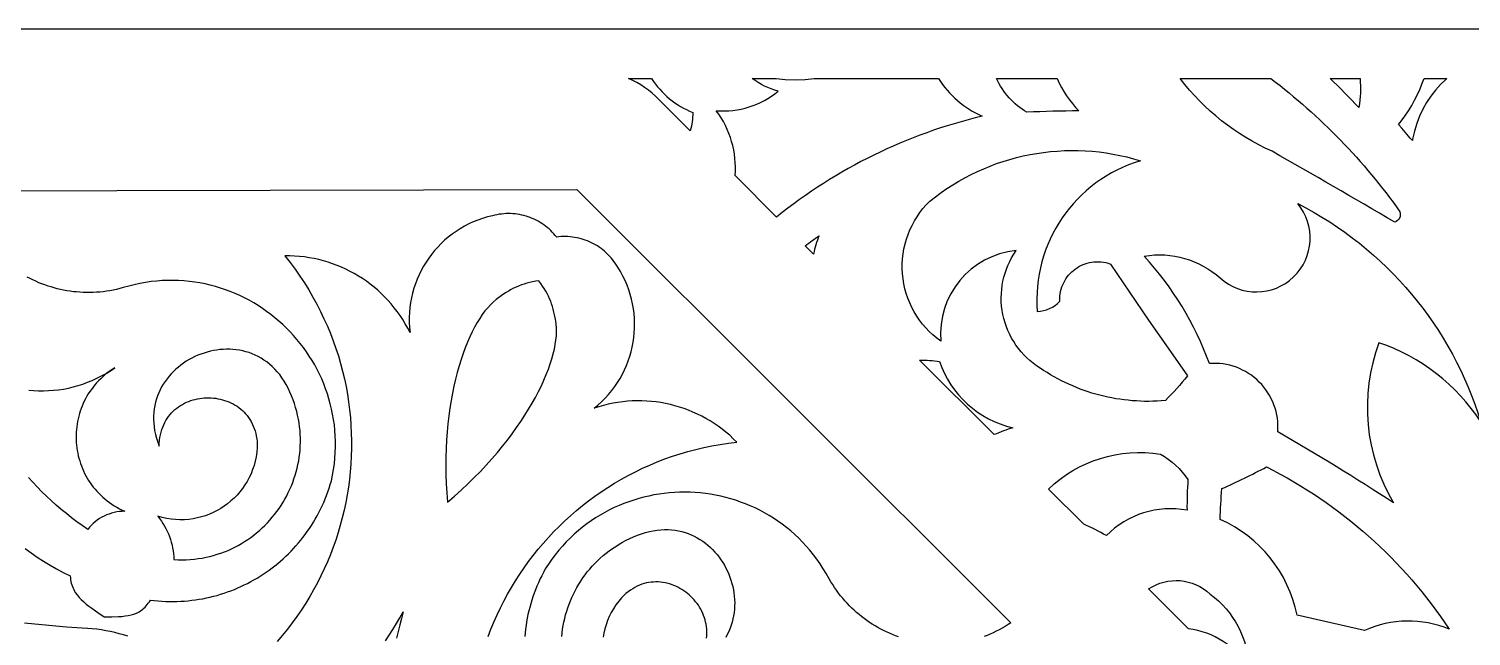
# Model space of a CAD drawing. Extents: x -570 to 570, y -425 to 425.
# Drawn here: x 0 to 150.4, y 92.1 to 155.4 of the extents above; entities that cross this region are included whole.
import ezdxf

# ---------------------------------------------------------------- set-up
doc = ezdxf.new("R2010")
doc.units = 0
doc.layers.add('LAYER_1', color=18, linetype='CONTINUOUS')
doc.layers.add('LAYER_2', color=4, linetype='CONTINUOUS')

msp = doc.modelspace()

# ---------------------------------------------------------------- linework, layer by layer
at = {"layer": 'LAYER_1'}
for points in [[(69.23, 146.72, -0.070199), (68.98, 144.8), (65.7, 148.08), (65.35, 148.42), (64.99, 148.73), (64.61, 149.03), (64.22, 149.31), (63.81, 149.58), (63.4, 149.82), (62.97, 150.05), (62.54, 150.25), (64.93, 150.25, 0.155637)], [(77.93, 150.25), (78.86, 150.14), (79.91, 150.1), (80.97, 150.14), (81.9, 150.25), (94.85, 150.25, 0.143754), (99.41, 146.32, 0.112135), (77.98, 135.8), (73.66, 140.12, 0.182651), (71.69, 146.89, 0.190741), (78.15, 148.92, -0.090508), (75.43, 150.25)], [(109.51, 146.87, 0.013484), (104.08, 146.73, -0.154384), (100.92, 150.25), (107.24, 150.25, 0.092462)], [(142.99, 136.36, -0.4), (142.44, 135.26, 0.004418), (129.65, 142.66, -0.124996), (120.06, 150.25), (129.52, 150.25, -0.076399)], [(138.69, 147.24, 0.009992), (135.71, 150.25), (138.82, 150.25, -0.070808)], [(93.95, 137.46, -0.250469), (115.92, 141.68, 0.353746), (105.17, 125.94, 0.182927), (107.52, 127.02), (107.52, 127.28), (107.53, 127.54), (107.56, 127.79), (107.6, 128.03), (107.66, 128.27), (107.73, 128.51), (107.82, 128.73), (107.92, 128.95), (108.03, 129.16), (108.15, 129.36), (108.29, 129.56), (108.43, 129.74), (108.59, 129.92), (108.76, 130.08), (108.93, 130.24), (109.12, 130.38), (109.31, 130.52), (109.51, 130.64), (109.72, 130.75), (109.94, 130.85), (110.16, 130.93), (110.38, 131), (110.61, 131.06), (110.85, 131.1), (111.08, 131.13), (111.33, 131.15), (111.57, 131.15), (111.81, 131.13), (112.06, 131.1), (112.31, 131.05), (112.56, 130.98), (112.81, 130.9), (114.78, 127.97), (116.78, 125.05), (118.8, 122.14), (120.84, 119.25, -0.029744), (118.52, 116.67), (118.09, 116.63), (117.66, 116.6), (117.22, 116.59), (116.79, 116.58), (116.36, 116.58), (115.93, 116.6), (115.5, 116.62), (115.07, 116.65), (114.64, 116.69), (114.22, 116.74), (113.79, 116.8), (113.37, 116.86), (112.95, 116.94), (112.53, 117.02), (112.11, 117.12), (111.7, 117.22), (111.28, 117.33), (110.87, 117.45), (110.46, 117.58), (110.06, 117.72), (109.65, 117.87), (109.25, 118.02), (108.86, 118.19), (108.47, 118.36), (108.08, 118.54), (107.69, 118.73), (107.31, 118.93), (106.93, 119.14), (106.55, 119.36), (106.18, 119.58), (105.82, 119.81), (105.46, 120.05, -0.429437), (102.96, 132.3, 0.410285), (95.1, 122.85, -0.467604)], [(132.33, 137.21, -0.203895), (151.41, 114.45, 0.168305), (140.79, 122.7, 0.226899), (142.33, 105.99, 0.01483), (130.25, 113.39, 0.458333), (123.11, 120.53, 0.097316), (116.32, 131.73, -0.229894), (124.22, 129.45, 0.930701)], [(82.42, 133.86, 0.048328), (81.83, 131.95), (80.97, 132.81, -0.016088)], [(92.89, 120.89, -0.037433), (94.97, 120.75, 0.260176), (102.61, 113.83, 0.023184), (100.67, 113.11)], [(106.34, 107.44, -0.236532), (118, 111.07, -0.115727), (120.88, 108.43, 0.020178), (120.78, 105.22, 0.250344), (112.37, 102.58, 0.029476), (110.01, 103.77)], [(129.07, 109.74, -0.131494), (148.12, 92.81, 0.210762), (139.3, 92.67), (132.26, 94.29, 0.242101), (124.24, 104.27, -0.014201), (124.42, 107.48, 0.015613)], [(116.77, 97.02, -0.350822), (123.19, 96.49, -0.231059), (127.24, 88.76, 0.23181), (120.93, 92.85)]]:
    msp.add_lwpolyline(points, format="xyb", close=True, dxfattribs=at)
for points in [[(147.86, 150.25), (147.76, 150.16), (147.21, 149.62), (146.69, 149.04), (146.21, 148.42), (145.77, 147.76), (145.38, 147.06), (145.03, 146.33), (144.74, 145.56), (144.49, 144.76), (144.31, 143.94), (144.28, 143.78), (144.05, 144.04), (143.17, 145.07), (142.85, 145.47), (143.12, 145.8), (143.51, 146.33), (143.87, 146.88), (144.21, 147.43), (144.52, 148), (144.81, 148.57), (145.08, 149.16), (145.32, 149.76), (145.5, 150.25)], [(43.66, 106.07), (44.4, 106.7), (45.11, 107.34), (45.79, 107.98), (46.45, 108.63), (47.09, 109.28), (47.7, 109.93), (48.29, 110.59), (48.86, 111.24), (49.4, 111.9), (49.91, 112.55), (50.4, 113.2), (50.87, 113.85), (51.31, 114.49), (51.73, 115.13), (52.12, 115.76), (52.49, 116.39), (52.84, 117), (53.15, 117.61), (53.45, 118.21), (53.72, 118.8), (53.96, 119.37), (54.18, 119.93), (54.37, 120.48), (54.54, 121.01), (54.69, 121.53), (54.81, 122.03), (54.9, 122.51), (54.97, 122.97), (55.01, 123.42), (55.03, 123.84), (55.02, 124.24), (54.99, 124.62), (54.94, 124.95), (54.89, 125.28), (54.83, 125.59), (54.76, 125.89), (54.69, 126.18), (54.61, 126.47), (54.52, 126.75), (54.42, 127.02), (54.31, 127.29), (54.19, 127.55), (54.05, 127.82), (53.91, 128.08), (53.75, 128.35), (53.58, 128.61), (53.39, 128.88), (53.19, 129.15), (52.86, 129.1), (52.54, 129.04), (52.23, 128.97), (51.93, 128.9), (51.64, 128.81), (51.36, 128.72), (51.08, 128.61), (50.82, 128.5), (50.55, 128.37), (50.29, 128.24), (50.03, 128.09), (49.77, 127.94), (49.51, 127.77), (49.25, 127.59), (48.72, 127.19), (48.43, 126.94), (48.14, 126.66), (47.85, 126.35), (47.57, 126.01), (47.29, 125.63), (47.02, 125.22), (46.75, 124.79), (46.49, 124.32), (46.23, 123.82), (45.98, 123.3), (45.74, 122.75), (45.51, 122.17), (45.29, 121.56), (45.07, 120.93), (44.87, 120.28), (44.68, 119.6), (44.5, 118.9), (44.33, 118.17), (44.18, 117.43), (44.04, 116.66), (43.91, 115.87), (43.8, 115.07), (43.71, 114.24), (43.63, 113.4), (43.57, 112.53), (43.52, 111.65), (43.5, 110.76), (43.49, 109.85), (43.5, 108.92), (43.53, 107.98), (43.59, 107.03)], [(23.82, 111.77), (23.78, 111.29), (23.71, 110.81), (23.61, 110.35), (23.49, 109.9), (23.34, 109.47), (23.17, 109.04), (22.98, 108.63), (22.77, 108.24), (22.53, 107.86), (22.28, 107.49), (22, 107.14), (21.71, 106.81), (21.4, 106.49), (21.08, 106.19), (20.73, 105.91), (20.38, 105.65), (20.01, 105.41), (19.63, 105.19), (19.23, 104.99), (18.83, 104.82), (18.41, 104.66), (17.99, 104.53), (17.56, 104.42), (17.12, 104.33), (16.67, 104.27), (16.22, 104.24), (15.76, 104.23), (15.3, 104.25), (14.84, 104.29), (14.38, 104.36), (13.91, 104.46), (13.44, 104.6), (13.64, 104.35), (13.82, 104.1), (13.99, 103.85), (14.14, 103.58), (14.29, 103.31), (14.43, 103.04), (14.55, 102.76), (14.66, 102.48), (14.76, 102.19), (14.85, 101.9), (14.93, 101.6), (14.99, 101.3), (15.05, 101), (15.09, 100.69), (15.11, 100.39), (15.13, 100.08), (15.56, 100.06), (15.99, 100.06), (16.42, 100.07), (16.84, 100.09), (17.26, 100.13), (17.67, 100.18), (18.08, 100.24), (18.48, 100.32), (18.87, 100.41), (19.26, 100.51), (19.65, 100.63), (20.03, 100.76), (20.4, 100.89), (20.77, 101.04), (21.13, 101.21), (21.48, 101.38), (21.83, 101.56), (22.17, 101.75), (22.5, 101.96), (22.82, 102.17), (23.14, 102.39), (23.45, 102.63), (23.75, 102.87), (24.05, 103.12), (24.33, 103.38), (24.61, 103.65), (24.88, 103.92), (25.14, 104.2), (25.39, 104.5), (25.63, 104.79), (25.87, 105.1), (26.09, 105.41), (26.31, 105.73), (26.51, 106.06), (26.7, 106.39), (26.89, 106.73), (27.06, 107.07), (27.23, 107.42), (27.38, 107.78), (27.52, 108.13), (27.65, 108.5), (27.77, 108.87), (27.88, 109.24), (27.98, 109.61), (28.06, 109.99), (28.14, 110.38), (28.2, 110.76), (28.25, 111.15), (28.28, 111.54), (28.31, 111.93), (28.32, 112.33), (28.32, 112.73), (28.31, 113.13), (28.28, 113.53), (28.24, 113.93), (28.18, 114.33), (28.11, 114.74), (28.03, 115.14), (27.93, 115.54), (27.82, 115.95), (27.7, 116.35), (27.56, 116.75), (27.4, 117.15), (27.23, 117.55), (27.04, 117.96), (26.84, 118.34), (26.62, 118.7), (26.4, 119.05), (26.16, 119.37), (25.91, 119.67), (25.65, 119.95), (25.38, 120.22), (25.1, 120.46), (24.82, 120.69), (24.52, 120.89), (24.22, 121.08), (23.91, 121.25), (23.6, 121.4), (23.28, 121.54), (22.96, 121.66), (22.63, 121.76), (22.3, 121.84), (21.97, 121.91), (21.63, 121.96), (21.29, 121.99), (20.95, 122.01), (20.61, 122.02), (20.27, 122), (19.93, 121.98), (19.6, 121.93), (19.26, 121.88), (18.93, 121.81), (18.6, 121.72), (18.27, 121.62), (17.95, 121.51), (17.63, 121.39), (17.32, 121.25), (17.01, 121.1), (16.71, 120.94), (16.42, 120.76), (16.13, 120.57), (15.86, 120.37), (15.59, 120.16), (15.33, 119.94), (15.09, 119.71), (14.85, 119.46), (14.62, 119.21), (14.41, 118.94), (14.21, 118.67), (14.02, 118.38), (13.85, 118.09), (13.69, 117.79), (13.55, 117.48), (13.42, 117.16), (13.31, 116.83), (13.21, 116.49), (13.13, 116.15), (13.07, 115.79), (13.03, 115.43), (13.01, 115.07), (13, 114.69), (13.02, 114.31), (13.06, 113.93), (13.12, 113.53), (13.2, 113.13), (13.31, 112.73), (13.44, 112.32), (13.59, 111.9), (13.6, 112.22), (13.63, 112.52), (13.67, 112.82), (13.72, 113.1), (13.79, 113.38), (13.86, 113.64), (13.96, 113.89), (14.06, 114.14), (14.17, 114.37), (14.3, 114.59), (14.43, 114.81), (14.57, 115.01), (14.73, 115.2), (14.89, 115.38), (15.06, 115.56), (15.24, 115.72), (15.42, 115.87), (15.62, 116.01), (15.81, 116.15), (16.02, 116.27), (16.23, 116.38), (16.45, 116.48), (16.67, 116.57), (16.89, 116.66), (17.12, 116.73), (17.35, 116.79), (17.58, 116.84), (17.82, 116.88), (18.05, 116.92), (18.29, 116.94), (18.53, 116.95), (18.77, 116.95), (19.01, 116.94), (19.25, 116.92), (19.49, 116.9), (19.72, 116.86), (19.96, 116.81), (20.19, 116.75), (20.42, 116.68), (20.65, 116.61), (20.87, 116.52), (21.08, 116.42), (21.3, 116.31), (21.5, 116.19), (21.71, 116.07), (21.9, 115.93), (22.09, 115.78), (22.27, 115.62), (22.44, 115.46), (22.61, 115.28), (22.77, 115.09), (22.92, 114.9), (23.05, 114.69), (23.18, 114.47), (23.3, 114.25), (23.41, 114.01), (23.5, 113.76), (23.59, 113.51), (23.66, 113.24), (23.72, 112.97), (23.77, 112.68), (23.8, 112.39), (23.81, 112.08)]]:
    msp.add_lwpolyline(points, close=True, dxfattribs=at)
for points in [[(-6.86, 138.55), (57.14, 138.66), (102.42, 93.5), (102.12, 93.3), (101.82, 93.11), (101.51, 92.93), (101.2, 92.76), (100.89, 92.6), (100.58, 92.45), (100.26, 92.3), (99.94, 92.17), (99.62, 92.05)], [(47.9, 92.06), (48.19, 92.82), (48.5, 93.57), (48.83, 94.31), (49.18, 95.04), (49.55, 95.76), (49.93, 96.48), (50.33, 97.18), (50.76, 97.87), (51.19, 98.55), (51.65, 99.22), (52.12, 99.88), (52.61, 100.52), (53.12, 101.15), (53.64, 101.77), (54.18, 102.38), (54.73, 102.97), (55.3, 103.54), (55.88, 104.11), (56.48, 104.66), (57.1, 105.19), (57.73, 105.71), (58.37, 106.21), (59.03, 106.69), (59.7, 107.16), (60.38, 107.61), (61.08, 108.05), (61.79, 108.46), (62.51, 108.86), (63.25, 109.24), (64, 109.6), (64.76, 109.94), (65.53, 110.26), (66.31, 110.57), (67.11, 110.85), (67.91, 111.11), (68.73, 111.35), (69.55, 111.57), (70.39, 111.76), (71.24, 111.94), (72.09, 112.09), (72.96, 112.22), (73.83, 112.33), (73.46, 112.69), (73.09, 113.04), (72.7, 113.37), (72.3, 113.69), (71.89, 113.99), (71.47, 114.28), (71.04, 114.55), (70.61, 114.8), (70.17, 115.04), (69.72, 115.26), (69.26, 115.47), (68.8, 115.66), (68.33, 115.83), (67.86, 115.99), (67.38, 116.13), (66.9, 116.25), (66.41, 116.36), (65.92, 116.45), (65.43, 116.52), (64.93, 116.58), (64.43, 116.61), (63.93, 116.63), (63.43, 116.64), (62.93, 116.62), (62.43, 116.59), (61.93, 116.54), (61.42, 116.47), (60.92, 116.39), (60.42, 116.29), (59.93, 116.16), (59.43, 116.02), (58.94, 115.87), (59.35, 116.2), (59.74, 116.56), (60.11, 116.93), (60.46, 117.31), (60.79, 117.71), (61.1, 118.12), (61.38, 118.54), (61.65, 118.98), (61.9, 119.42), (62.12, 119.87), (62.32, 120.33), (62.5, 120.8), (62.66, 121.28), (62.8, 121.76), (62.92, 122.24), (63.01, 122.74), (63.09, 123.23), (63.14, 123.73), (63.16, 124.23), (63.17, 124.73), (63.15, 125.23), (63.11, 125.74), (63.05, 126.24), (62.96, 126.74), (62.85, 127.23), (62.72, 127.73), (62.56, 128.21), (62.38, 128.7), (62.18, 129.18), (61.95, 129.65), (61.7, 130.11), (61.42, 130.57), (61.29, 130.78), (61.16, 130.98), (61.02, 131.18), (60.87, 131.37), (60.72, 131.56), (60.56, 131.74), (60.39, 131.91), (60.22, 132.07), (60.04, 132.23), (59.86, 132.38), (59.67, 132.52), (59.48, 132.66), (59.29, 132.79), (59.09, 132.91), (58.88, 133.02), (58.67, 133.12), (58.46, 133.22), (58.25, 133.31), (58.03, 133.39), (57.81, 133.47), (57.59, 133.53), (57.37, 133.59), (57.14, 133.64), (56.91, 133.68), (56.68, 133.72), (56.45, 133.74), (56.22, 133.76), (55.98, 133.77), (55.75, 133.77), (55.51, 133.76), (55.28, 133.74), (55.05, 133.71), (54.9, 133.89), (54.74, 134.07), (54.58, 134.24), (54.42, 134.4), (54.25, 134.56), (54.07, 134.71), (53.89, 134.85), (53.7, 134.99), (53.51, 135.12), (53.32, 135.24), (53.12, 135.36), (52.92, 135.47), (52.71, 135.57), (52.5, 135.66), (52.28, 135.75), (52.07, 135.83), (51.85, 135.9), (51.62, 135.96), (51.4, 136.01), (51.17, 136.06), (50.94, 136.1), (50.71, 136.13), (50.48, 136.15), (50.24, 136.16), (50.01, 136.17), (49.77, 136.16), (49.53, 136.15), (49.29, 136.12), (49.06, 136.09), (48.82, 136.05), (48.58, 136), (48.34, 135.94), (47.82, 135.81), (47.32, 135.66), (46.83, 135.49), (46.34, 135.29), (45.88, 135.08), (45.42, 134.84), (44.98, 134.58), (44.55, 134.31), (44.14, 134.02), (43.74, 133.71), (43.36, 133.38), (42.99, 133.03), (42.64, 132.67), (42.31, 132.3), (41.99, 131.91), (41.7, 131.51), (41.42, 131.09), (41.16, 130.67), (40.92, 130.23), (40.69, 129.78), (40.49, 129.32), (40.31, 128.85), (40.15, 128.37), (40.02, 127.88), (39.9, 127.39), (39.81, 126.89), (39.74, 126.38), (39.69, 125.86), (39.67, 125.35), (39.67, 124.82), (39.69, 124.3), (39.75, 123.77), (39.51, 124.23), (39.26, 124.67), (38.99, 125.11), (38.71, 125.54), (38.41, 125.95), (38.11, 126.35), (37.79, 126.74), (37.45, 127.12), (37.1, 127.48), (36.75, 127.83), (36.38, 128.17), (36, 128.49), (35.61, 128.8), (35.2, 129.1), (34.79, 129.38), (34.37, 129.65), (33.94, 129.9), (33.51, 130.14), (33.06, 130.36), (32.61, 130.57), (32.14, 130.76), (31.67, 130.93), (31.2, 131.09), (30.72, 131.24), (30.23, 131.36), (29.74, 131.47), (29.24, 131.56), (28.74, 131.64), (28.23, 131.69), (27.72, 131.73), (27.21, 131.75), (26.69, 131.75), (27.24, 131.06), (27.76, 130.36), (28.26, 129.65), (28.74, 128.93), (29.19, 128.2), (29.62, 127.46), (30.03, 126.72), (30.42, 125.96), (30.78, 125.2), (31.13, 124.44), (31.45, 123.67), (31.75, 122.89), (32.02, 122.11), (32.28, 121.32), (32.51, 120.53), (32.72, 119.73), (32.91, 118.93), (33.08, 118.13), (33.22, 117.32), (33.35, 116.52), (33.45, 115.71), (33.53, 114.9), (33.59, 114.09), (33.63, 113.28), (33.65, 112.47), (33.65, 111.65), (33.63, 110.85), (33.58, 110.04), (33.52, 109.23), (33.43, 108.43), (33.32, 107.62), (33.2, 106.83), (33.05, 106.03), (32.88, 105.24), (32.69, 104.45), (32.48, 103.67), (32.25, 102.89), (32, 102.12), (31.74, 101.36), (31.45, 100.6), (31.14, 99.85), (30.81, 99.11), (30.46, 98.37), (30.09, 97.64), (29.7, 96.92), (29.3, 96.22), (28.87, 95.52), (28.42, 94.83), (27.96, 94.15), (27.47, 93.48), (26.97, 92.82), (26.45, 92.18), (25.9, 91.54)], [(-0.38, 101.25), (0.25, 100.78), (0.88, 100.33), (1.54, 99.9), (2.21, 99.49), (2.89, 99.1), (3.59, 98.73), (4.3, 98.38), (4.33, 98.18), (4.35, 97.98), (4.39, 97.79), (4.43, 97.61), (4.48, 97.43), (4.54, 97.27), (4.61, 97.11), (4.68, 96.95), (4.76, 96.8), (4.84, 96.66), (5.03, 96.39), (5.24, 96.14), (5.47, 95.9), (5.72, 95.67), (5.99, 95.44), (6.27, 95.23), (6.56, 95.01), (7.19, 94.57), (7.86, 94.11), (8.64, 94.12), (9.36, 94.14), (9.7, 94.16), (10.03, 94.2), (10.35, 94.24), (10.66, 94.31), (10.95, 94.39), (11.23, 94.5), (11.37, 94.57), (11.5, 94.64), (11.63, 94.72), (11.76, 94.81), (11.88, 94.9), (12, 95.01), (12.12, 95.12), (12.24, 95.25), (12.35, 95.39), (12.46, 95.53), (12.57, 95.69), (12.68, 95.86), (13.08, 95.81), (13.48, 95.77), (13.87, 95.74), (14.27, 95.72), (14.66, 95.71), (15.06, 95.71), (15.45, 95.71), (15.84, 95.73), (16.23, 95.75), (16.61, 95.79), (17, 95.83), (17.38, 95.88), (17.76, 95.94), (18.14, 96), (18.52, 96.08), (18.89, 96.16), (19.26, 96.25), (19.63, 96.35), (20, 96.46), (20.36, 96.58), (20.72, 96.7), (21.07, 96.83), (21.43, 96.97), (21.78, 97.12), (22.12, 97.27), (22.47, 97.43), (22.8, 97.6), (23.14, 97.78), (23.47, 97.96), (23.8, 98.15), (24.12, 98.35), (24.44, 98.55), (24.75, 98.76), (25.06, 98.98), (25.36, 99.21), (25.66, 99.44), (25.95, 99.68), (26.24, 99.92), (26.53, 100.17), (26.8, 100.43), (27.08, 100.69), (27.34, 100.96), (27.6, 101.24), (27.86, 101.52), (28.11, 101.81), (28.35, 102.1), (28.59, 102.4), (28.82, 102.7), (29.04, 103.01), (29.26, 103.33), (29.47, 103.65), (29.68, 103.98), (29.87, 104.31), (30.06, 104.65), (30.25, 104.99), (30.42, 105.34), (30.59, 105.69), (30.75, 106.05), (30.9, 106.41), (31.05, 106.78), (31.19, 107.15), (31.32, 107.53), (31.44, 107.91), (31.55, 108.29), (31.67, 108.89), (31.78, 109.49), (31.86, 110.08), (31.92, 110.67), (31.96, 111.26), (31.97, 111.84), (31.97, 112.42), (31.95, 112.99), (31.91, 113.56), (31.86, 114.13), (31.78, 114.68), (31.68, 115.24), (31.57, 115.78), (31.44, 116.32), (31.29, 116.86), (31.13, 117.38), (30.95, 117.9), (30.75, 118.41), (30.54, 118.92), (30.31, 119.41), (30.07, 119.9), (29.81, 120.38), (29.53, 120.85), (29.25, 121.3), (28.94, 121.75), (28.63, 122.19), (28.3, 122.62), (27.96, 123.04), (27.61, 123.45), (27.24, 123.84), (26.86, 124.23), (26.47, 124.6), (26.07, 124.96), (25.66, 125.31), (25.24, 125.65), (24.8, 125.97), (24.36, 126.28), (23.91, 126.57), (23.45, 126.85), (22.98, 127.12), (22.5, 127.37), (22.01, 127.61), (21.51, 127.83), (21.01, 128.04), (20.5, 128.23), (19.98, 128.4), (19.45, 128.56), (18.92, 128.7), (18.39, 128.83), (17.84, 128.93), (17.3, 129.02), (16.74, 129.09), (16.18, 129.15), (15.62, 129.18), (15.05, 129.2), (14.48, 129.19), (13.91, 129.17), (13.33, 129.13), (12.75, 129.07), (12.17, 128.98), (11.59, 128.88), (11, 128.75), (10.41, 128.61), (9.83, 128.44), (9.48, 128.34), (9.13, 128.26), (8.78, 128.19), (8.43, 128.12), (8.09, 128.07), (7.74, 128.02), (7.39, 127.98), (7.04, 127.96), (6.7, 127.94), (6.35, 127.93), (6.01, 127.93), (5.66, 127.94), (5.32, 127.96), (4.98, 127.99), (4.64, 128.02), (4.3, 128.07), (3.96, 128.12), (3.63, 128.18), (3.3, 128.25), (2.97, 128.33), (2.64, 128.41), (2.32, 128.51), (2, 128.61), (1.68, 128.72), (1.36, 128.84), (1.05, 128.96), (0.74, 129.1), (0.43, 129.24), (0.13, 129.38), (-0.16, 129.54)], [(-0.01, 117.76), (0.5, 117.71), (1.02, 117.69), (1.54, 117.69), (2.06, 117.7), (2.58, 117.74), (3.09, 117.8), (3.61, 117.87), (4.12, 117.97), (4.63, 118.09), (5.13, 118.23), (5.63, 118.39), (6.13, 118.57), (6.62, 118.77), (7.1, 118.99), (7.58, 119.23), (8.05, 119.49), (8.51, 119.77), (8.96, 120.07), (8.69, 119.9), (8.43, 119.72), (8.18, 119.54), (7.94, 119.35), (7.71, 119.15), (7.49, 118.94), (7.28, 118.73), (7.07, 118.52), (6.88, 118.29), (6.7, 118.07), (6.52, 117.83), (6.36, 117.6), (6.2, 117.36), (6.05, 117.11), (5.91, 116.86), (5.78, 116.61), (5.66, 116.35), (5.55, 116.09), (5.45, 115.83), (5.36, 115.57), (5.28, 115.3), (5.2, 115.03), (5.14, 114.76), (5.08, 114.49), (5.03, 114.21), (4.99, 113.94), (4.96, 113.66), (4.94, 113.38), (4.93, 113.11), (4.93, 112.83), (4.94, 112.55), (4.95, 112.28), (4.98, 112), (5.01, 111.72), (5.05, 111.45), (5.1, 111.18), (5.16, 110.9), (5.23, 110.64), (5.31, 110.37), (5.39, 110.1), (5.49, 109.84), (5.59, 109.58), (5.7, 109.33), (5.82, 109.07), (5.95, 108.82), (6.09, 108.58), (6.23, 108.34), (6.39, 108.1), (6.55, 107.87), (6.72, 107.64), (6.9, 107.42), (7.09, 107.2), (7.29, 106.99), (7.5, 106.79), (7.71, 106.59), (7.93, 106.4), (8.16, 106.21), (8.4, 106.03), (8.65, 105.86), (8.91, 105.7), (9.17, 105.54), (9.45, 105.39), (9.73, 105.25), (10.02, 105.12), (9.74, 105.11), (9.46, 105.09), (9.18, 105.05), (8.9, 104.99), (8.63, 104.92), (8.37, 104.83), (8.11, 104.73), (7.85, 104.62), (7.6, 104.49), (7.37, 104.35), (7.14, 104.19), (6.92, 104.02), (6.7, 103.84), (6.5, 103.65), (6.32, 103.45), (6.14, 103.23), (5.57, 103.63), (5.01, 104.03), (4.46, 104.45), (3.92, 104.87), (3.38, 105.31), (2.86, 105.76), (2.35, 106.21), (1.85, 106.68), (1.36, 107.16), (0.88, 107.65), (0.41, 108.14), (-0.05, 108.65)], [(90.69, 92.03), (90.37, 92.14), (90.06, 92.27), (89.75, 92.4), (89.44, 92.54), (89.14, 92.68), (88.84, 92.84), (88.54, 93), (88.25, 93.17), (87.96, 93.35), (87.67, 93.53), (87.39, 93.72), (87.12, 93.92), (86.85, 94.13), (86.58, 94.34), (86.32, 94.56), (86.06, 94.79), (85.81, 95.03), (85.57, 95.27), (85.33, 95.52), (85.1, 95.78), (84.87, 96.04), (84.65, 96.31), (84.43, 96.59), (84.22, 96.88), (84.02, 97.17), (83.83, 97.47), (83.64, 97.77), (83.46, 98.08), (83.16, 98.62), (82.85, 99.13), (82.52, 99.64), (82.18, 100.12), (81.82, 100.59), (81.46, 101.05), (81.08, 101.48), (80.69, 101.9), (80.29, 102.31), (79.87, 102.7), (79.45, 103.07), (79.02, 103.42), (78.57, 103.76), (78.12, 104.09), (77.66, 104.39), (77.19, 104.69), (76.72, 104.96), (76.23, 105.22), (75.74, 105.46), (75.24, 105.68), (74.74, 105.89), (74.23, 106.08), (73.72, 106.26), (73.2, 106.42), (72.68, 106.56), (72.15, 106.69), (71.62, 106.8), (71.09, 106.89), (70.56, 106.97), (70.02, 107.03), (69.49, 107.07), (68.95, 107.1), (68.41, 107.11), (67.87, 107.1), (67.33, 107.08), (66.79, 107.04), (66.25, 106.98), (65.72, 106.91), (65.19, 106.82), (64.65, 106.71), (64.13, 106.59), (63.6, 106.45), (63.08, 106.29), (62.57, 106.12), (62.06, 105.93), (61.55, 105.72), (61.05, 105.5), (60.56, 105.26), (60.07, 105), (59.59, 104.72), (59.11, 104.43), (58.65, 104.12), (58.19, 103.8), (57.74, 103.46), (57.31, 103.1), (56.88, 102.72), (56.46, 102.33), (56.05, 101.92), (55.65, 101.49), (55.27, 101.05), (54.89, 100.59), (54.53, 100.11), (54.18, 99.61), (53.85, 99.1), (53.66, 98.75), (53.48, 98.39), (53.3, 98.03), (53.14, 97.67), (52.98, 97.31), (52.84, 96.94), (52.7, 96.58), (52.57, 96.21), (52.45, 95.84), (52.34, 95.47), (52.23, 95.09), (52.14, 94.72), (52.05, 94.34), (51.98, 93.96), (51.91, 93.59), (51.85, 93.21), (51.8, 92.83), (51.76, 92.45), (51.72, 92.07)], [(55.58, 92.05), (55.61, 92.43), (55.66, 92.81), (55.73, 93.19), (55.8, 93.57), (55.88, 93.95), (55.98, 94.32), (56.09, 94.69), (56.21, 95.06), (56.34, 95.42), (56.48, 95.78), (56.63, 96.13), (56.79, 96.48), (56.97, 96.83), (57.15, 97.17), (57.35, 97.51), (57.55, 97.83), (57.77, 98.16), (58, 98.48), (58.24, 98.79), (58.49, 99.09), (58.75, 99.39), (59.02, 99.68), (59.3, 99.96), (59.59, 100.23), (59.89, 100.5), (60.21, 100.75), (60.53, 101), (60.86, 101.24), (61.2, 101.46), (61.56, 101.68), (61.92, 101.89), (62.29, 102.09), (62.68, 102.28), (63.07, 102.45), (63.47, 102.62), (63.89, 102.77), (64.3, 102.9), (64.71, 103), (65.12, 103.09), (65.51, 103.15), (65.9, 103.19), (66.29, 103.2), (66.66, 103.2), (67.03, 103.18), (67.39, 103.14), (67.75, 103.08), (68.09, 103), (68.43, 102.9), (68.76, 102.79), (69.08, 102.66), (69.4, 102.52), (69.7, 102.36), (69.99, 102.18), (70.28, 101.99), (70.55, 101.79), (70.82, 101.58), (71.07, 101.35), (71.31, 101.12), (71.55, 100.87), (71.77, 100.61), (71.98, 100.34), (72.18, 100.07), (72.36, 99.78), (72.54, 99.49), (72.7, 99.19), (72.85, 98.88), (72.99, 98.57), (73.11, 98.25), (73.22, 97.93), (73.32, 97.6), (73.4, 97.27), (73.47, 96.93), (73.53, 96.6), (73.57, 96.26), (73.59, 95.92), (73.61, 95.58), (73.6, 95.24), (73.58, 94.9), (73.55, 94.56), (73.5, 94.23), (73.43, 93.89), (73.35, 93.56), (73.24, 93.23), (73.13, 92.91), (72.99, 92.59), (72.84, 92.28), (72.67, 91.97)], [(70.66, 91.88), (70.69, 92.13), (70.7, 92.37), (70.7, 92.61), (70.69, 92.86), (70.66, 93.09), (70.63, 93.33), (70.58, 93.57), (70.52, 93.8), (70.45, 94.02), (70.37, 94.25), (70.28, 94.47), (70.18, 94.69), (70.07, 94.9), (69.95, 95.1), (69.82, 95.31), (69.68, 95.5), (69.53, 95.69), (69.38, 95.87), (69.22, 96.05), (69.05, 96.22), (68.87, 96.39), (68.69, 96.54), (68.5, 96.69), (68.31, 96.83), (68.11, 96.96), (67.9, 97.08), (67.69, 97.2), (67.48, 97.3), (67.26, 97.39), (67.03, 97.48), (66.81, 97.55), (66.58, 97.61), (66.35, 97.66), (66.11, 97.7), (65.87, 97.73), (65.63, 97.75), (65.39, 97.75), (65.15, 97.74), (64.91, 97.72), (64.66, 97.69), (64.42, 97.64), (64.17, 97.57), (63.93, 97.5), (63.69, 97.41), (63.45, 97.3), (63.21, 97.18), (62.97, 97.04), (62.73, 96.88), (62.5, 96.71), (62.27, 96.53), (62.04, 96.32), (61.82, 96.1), (61.51, 95.73), (61.22, 95.35), (60.97, 94.95), (60.74, 94.55), (60.53, 94.13), (60.36, 93.71), (60.2, 93.29), (60.08, 92.85), (59.97, 92.42), (59.9, 91.98)], [(10.33, 92.08), (9.88, 92.22), (9.42, 92.35), (8.97, 92.47), (8.5, 92.57), (8.04, 92.66), (7.57, 92.74), (7.09, 92.81), (6.62, 92.85), (6.14, 92.89), (6.12, 92.89), (5.02, 92.96), (3.93, 93.04), (2.83, 93.13), (1.73, 93.23), (0.64, 93.34), (-0.46, 93.45)], [(37.2, 91.6), (37.59, 92.19), (37.96, 92.79), (38.33, 93.4), (38.69, 94.01), (39.05, 94.63), (38.86, 93.95), (38.68, 93.26), (38.51, 92.57), (38.35, 91.88)]]:
    msp.add_lwpolyline(points, dxfattribs=at)
at = {"layer": 'LAYER_2'}
msp.add_lwpolyline([(-264.24, -155.43), (-264.24, 155.43), (264.24, 155.43), (264.24, -155.43)], close=True, dxfattribs=at)

doc.saveas('drawing.dxf')
